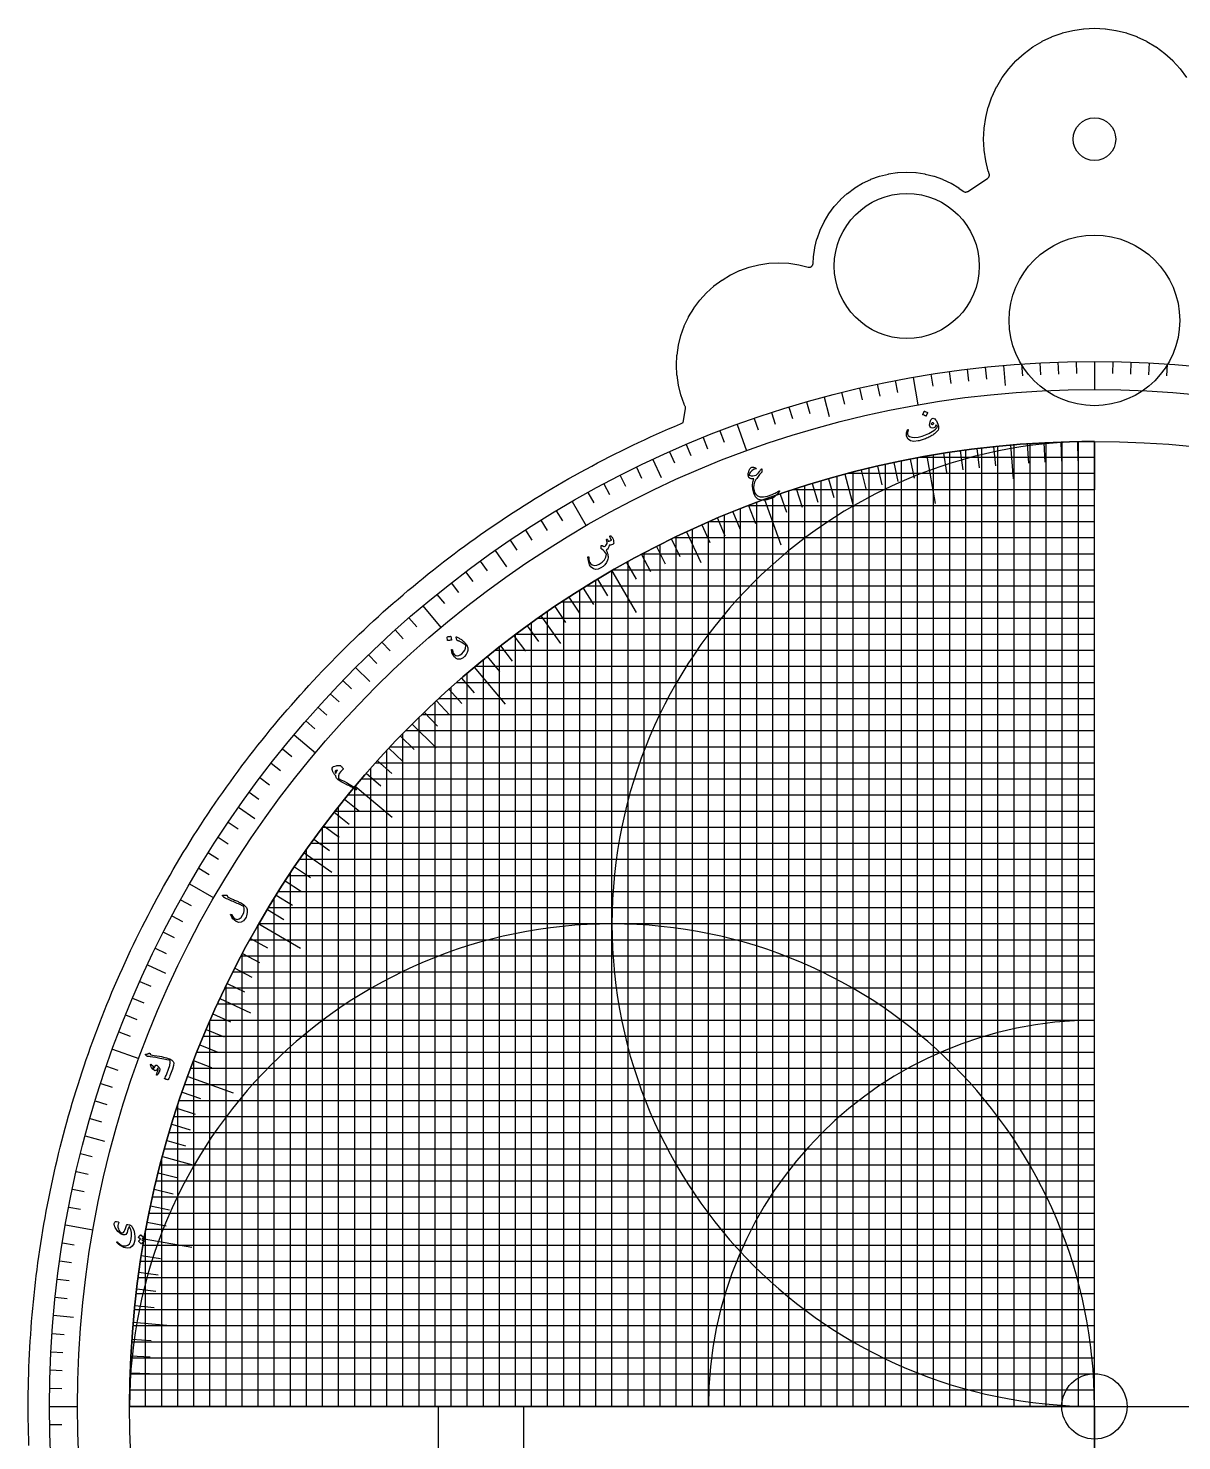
# Model space of a CAD drawing. Header units: millimetres. Extents: x -80 to 80, y -80 to 104.
# Drawn here: x -80.5 to 6.6, y -2.6 to 104 of the extents above; entities that cross this region are included whole.
import ezdxf

# ---------------------------------------------------------------- set-up
doc = ezdxf.new("R2010")
doc.units = ezdxf.units.MM
for name, color, linetype in [('CUT_INNER', 6, 'Continuous'), ('CUT_OUTER', 1, 'Continuous'), ('ENGRAVE', 7, 'Continuous'), ('ENGRAVE_FINE', 8, 'Continuous'), ('TEXT', 5, 'Continuous')]:
    doc.layers.add(name, color=color, linetype=linetype)

msp = doc.modelspace()

# ---------------------------------------------------------------- linework, layer by layer
at = {"layer": 'CUT_INNER'}
for centre, radius in [((0, 95.6755), 1.61), ((-14.168, 86.096), 5.474), ((0, 81.9905), 6.44), ((0, 0), 2.465)]:
    msp.add_circle(centre, radius, dxfattribs=at)
at = {"layer": 'CUT_OUTER'}
msp.add_lwpolyline([(-80.4455, -2.963), (-80.4621, -2.4693), (-80.4758, -1.9756), (-80.4864, -1.4817), (-80.4939, -0.9879), (-80.4985, -0.4939), (-80.5, 0), (-80.4985, 0.4939), (-80.4939, 0.9879), (-80.4864, 1.4817), (-80.4758, 1.9756), (-80.4621, 2.4693), (-80.4455, 2.963), (-80.4258, 3.4565), (-80.403, 3.9499), (-80.3773, 4.4432), (-80.3485, 4.9363), (-80.3167, 5.4292), (-80.2819, 5.9219), (-80.244, 6.4144), (-80.2032, 6.9067), (-80.1593, 7.3987), (-80.1124, 7.8904), (-80.0624, 8.3818), (-80.0095, 8.8729), (-79.9536, 9.3636), (-79.8946, 9.8541), (-79.8326, 10.3441), (-79.7677, 10.8337), (-79.6997, 11.323), (-79.6287, 11.8118), (-79.5547, 12.3002), (-79.4778, 12.7881), (-79.3978, 13.2755), (-79.3149, 13.7624), (-79.2289, 14.2488), (-79.14, 14.7347), (-79.0481, 15.22), (-78.9532, 15.7048), (-78.8554, 16.1889), (-78.7545, 16.6725), (-78.6508, 17.1554), (-78.544, 17.6376), (-78.4343, 18.1193), (-78.3217, 18.6002), (-78.2061, 19.0804), (-78.0875, 19.5599), (-77.966, 20.0387), (-77.8416, 20.5167), (-77.7143, 20.9939), (-77.584, 21.4704), (-77.4508, 21.946), (-77.3147, 22.4208), (-77.1756, 22.8948), (-77.0337, 23.3679), (-76.8889, 23.8401), (-76.7411, 24.3115), (-76.5905, 24.7819), (-76.437, 25.2514), (-76.2806, 25.7199), (-76.1214, 26.1875), (-75.9593, 26.6541), (-75.7943, 27.1196), (-75.6265, 27.5842), (-75.4558, 28.0477), (-75.2823, 28.5102), (-75.1059, 28.9716), (-74.9267, 29.4318), (-74.7447, 29.891), (-74.5599, 30.3491), (-74.3723, 30.806), (-74.1819, 31.2618), (-73.9887, 31.7164), (-73.7927, 32.1697), (-73.5939, 32.6219), (-73.3923, 33.0729), (-73.188, 33.5226), (-72.981, 33.971), (-72.7711, 34.4182), (-72.5586, 34.8641), (-72.3433, 35.3086), (-72.1253, 35.7518), (-71.9046, 36.1937), (-71.6811, 36.6342), (-71.455, 37.0734), (-71.2262, 37.5111), (-70.9947, 37.9474), (-70.7605, 38.3823), (-70.5236, 38.8158), (-70.2841, 39.2478), (-70.042, 39.6783), (-69.7972, 40.1073), (-69.5498, 40.5348), (-69.2998, 40.9608), (-69.0472, 41.3853), (-68.7919, 41.8082), (-68.5341, 42.2295), (-68.2737, 42.6492), (-68.0107, 43.0673), (-67.7452, 43.4838), (-67.4771, 43.8987), (-67.2065, 44.3119), (-66.9333, 44.7234), (-66.6576, 45.1333), (-66.3794, 45.5414), (-66.0988, 45.9479), (-65.8156, 46.3526), (-65.5299, 46.7555), (-65.2418, 47.1567), (-64.9512, 47.5562), (-64.6582, 47.9538), (-64.3628, 48.3496), (-64.0649, 48.7436), (-63.7646, 49.1358), (-63.4619, 49.5261), (-63.1568, 49.9146), (-62.8493, 50.3012), (-62.5395, 50.6859), (-62.2273, 51.0687), (-61.9128, 51.4495), (-61.596, 51.8284), (-61.2768, 52.2054), (-60.9553, 52.5804), (-60.6315, 52.9534), (-60.3055, 53.3245), (-59.9772, 53.6935), (-59.6466, 54.0605), (-59.3137, 54.4255), (-58.9787, 54.7884), (-58.6414, 55.1492), (-58.3019, 55.508), (-57.9602, 55.8647), (-57.6163, 56.2193), (-57.2703, 56.5718), (-56.9221, 56.9221), (-56.5718, 57.2703), (-56.2193, 57.6163), (-55.8647, 57.9602), (-55.508, 58.3019), (-55.1492, 58.6414), (-54.7884, 58.9787), (-54.4255, 59.3137), (-54.0605, 59.6466), (-53.6935, 59.9772), (-53.3245, 60.3055), (-52.9534, 60.6315), (-52.5804, 60.9553), (-52.2054, 61.2768), (-51.8284, 61.596), (-51.4495, 61.9128), (-51.0687, 62.2273), (-50.6859, 62.5395), (-50.3012, 62.8493), (-49.9146, 63.1568), (-49.5261, 63.4619), (-49.1358, 63.7646), (-48.7436, 64.0649), (-48.3496, 64.3628), (-47.9538, 64.6582), (-47.5562, 64.9512), (-47.1567, 65.2418), (-46.7555, 65.5299), (-46.3526, 65.8156), (-45.9479, 66.0988), (-45.5414, 66.3794), (-45.1333, 66.6576), (-44.7234, 66.9333), (-44.3119, 67.2065), (-43.8987, 67.4771), (-43.4838, 67.7452), (-43.0673, 68.0107), (-42.6492, 68.2737), (-42.2295, 68.5341), (-41.8082, 68.7919), (-41.3853, 69.0472), (-40.9608, 69.2998), (-40.5348, 69.5498), (-40.1073, 69.7972), (-39.6783, 70.042), (-39.2478, 70.2841), (-38.8158, 70.5236), (-38.3823, 70.7605), (-37.9474, 70.9947), (-37.5111, 71.2262), (-37.0734, 71.455), (-36.6342, 71.6811), (-36.1937, 71.9046), (-35.7518, 72.1253), (-35.3086, 72.3433), (-34.8641, 72.5586), (-34.4182, 72.7711), (-33.971, 72.981), (-33.5226, 73.188), (-33.0729, 73.3923), (-32.6219, 73.5939), (-32.1697, 73.7927), (-31.7164, 73.9887), (-31.2618, 74.1819), (-31.0445, 74.2727), (-30.8699, 75.3199), (-30.8665, 75.3501), (-30.866, 75.3804), (-30.8687, 75.4106), (-30.8744, 75.4404), (-30.8831, 75.4695), (-30.8946, 75.4975), (-30.9646, 75.6454), (-30.9702, 75.659), (-31.2208, 76.3592), (-31.225, 76.3733), (-31.4057, 77.0947), (-31.4086, 77.1091), (-31.5177, 77.8447), (-31.5191, 77.8593), (-31.5556, 78.6021), (-31.5556, 78.6168), (-31.5191, 79.3596), (-31.5177, 79.3742), (-31.4086, 80.1098), (-31.4057, 80.1243), (-31.225, 80.8456), (-31.2208, 80.8597), (-30.9702, 81.5599), (-30.9646, 81.5735), (-30.6466, 82.2458), (-30.6397, 82.2587), (-30.2574, 82.8966), (-30.2492, 82.9088), (-29.8062, 83.5061), (-29.7969, 83.5175), (-29.2975, 84.0685), (-29.2871, 84.0789), (-28.736, 84.5783), (-28.7247, 84.5877), (-28.1274, 85.0307), (-28.1151, 85.0389), (-27.4773, 85.4212), (-27.4643, 85.4281), (-26.792, 85.7461), (-26.7784, 85.7517), (-26.0783, 86.0022), (-26.0642, 86.0065), (-25.3428, 86.1872), (-25.3284, 86.1901), (-24.5928, 86.2992), (-24.5781, 86.3006), (-23.8354, 86.3371), (-23.8206, 86.3371), (-23.0779, 86.3006), (-23.0632, 86.2992), (-22.3276, 86.1901), (-22.3132, 86.1872), (-21.6151, 86.0123), (-21.5862, 86.0066), (-21.5569, 86.0037), (-21.5275, 86.0037), (-21.4982, 86.0066), (-21.4693, 86.0123), (-21.4411, 86.0209), (-21.4139, 86.0321), (-21.3879, 86.046), (-21.3635, 86.0624), (-21.3407, 86.081), (-21.3199, 86.1019), (-21.3012, 86.1246), (-21.2849, 86.1491), (-21.271, 86.1751), (-21.2597, 86.2023), (-21.2512, 86.2304), (-21.2454, 86.2593), (-21.2425, 86.2886), (-21.2182, 86.783), (-21.2168, 86.7976), (-21.117, 87.4707), (-21.1141, 87.4851), (-20.9488, 88.1452), (-20.9445, 88.1593), (-20.7152, 88.8), (-20.7096, 88.8136), (-20.4187, 89.4287), (-20.4117, 89.4417), (-20.0619, 90.0253), (-20.0537, 90.0375), (-19.6484, 90.5841), (-19.6391, 90.5955), (-19.1821, 91.0997), (-19.1717, 91.1101), (-18.6675, 91.567), (-18.6561, 91.5764), (-18.1096, 91.9817), (-18.0973, 91.9899), (-17.5137, 92.3397), (-17.5007, 92.3466), (-16.8856, 92.6376), (-16.872, 92.6432), (-16.2313, 92.8725), (-16.2172, 92.8767), (-15.5572, 93.0421), (-15.5427, 93.0449), (-14.8696, 93.1448), (-14.855, 93.1462), (-14.1754, 93.1796), (-14.1606, 93.1796), (-13.481, 93.1462), (-13.4664, 93.1448), (-12.7933, 93.0449), (-12.7788, 93.0421), (-12.1188, 92.8767), (-12.1047, 92.8725), (-11.464, 92.6432), (-11.4504, 92.6376), (-10.8353, 92.3466), (-10.8223, 92.3397), (-10.2387, 91.9899), (-10.2264, 91.9817), (-9.8998, 91.7395), (-9.8744, 91.7226), (-9.8474, 91.7083), (-9.819, 91.6969), (-9.7897, 91.6884), (-9.7596, 91.6829), (-9.7292, 91.6806), (-9.6987, 91.6813), (-9.6684, 91.6851), (-9.6386, 91.692), (-9.6097, 91.7019), (-9.582, 91.7147), (-9.5557, 91.7302), (-8.0648, 92.7158), (-8.0418, 92.7326), (-8.0205, 92.7516), (-8.0011, 92.7724), (-7.9838, 92.795), (-7.9687, 92.8192), (-7.9559, 92.8447), (-7.9456, 92.8713), (-7.9379, 92.8987), (-7.9328, 92.9267), (-7.9304, 92.9551), (-7.9308, 92.9836), (-7.9338, 93.012), (-7.9395, 93.0399), (-7.9478, 93.0671), (-8.009, 93.2383), (-8.0133, 93.2523), (-8.2093, 94.035), (-8.2122, 94.0495), (-8.3306, 94.8476), (-8.332, 94.8622), (-8.3716, 95.6681), (-8.3716, 95.6828), (-8.332, 96.4887), (-8.3306, 96.5034), (-8.2122, 97.3015), (-8.2093, 97.3159), (-8.0133, 98.0986), (-8.009, 98.1127), (-7.7372, 98.8724), (-7.7316, 98.886), (-7.3866, 99.6153), (-7.3797, 99.6283), (-6.9648, 100.3204), (-6.9567, 100.3326), (-6.476, 100.9807), (-6.4667, 100.9921), (-5.9248, 101.5899), (-5.9144, 101.6003), (-5.3166, 102.1422), (-5.3052, 102.1515), (-4.6571, 102.6321), (-4.6449, 102.6403), (-3.9529, 103.0551), (-3.9399, 103.0621), (-3.2105, 103.407), (-3.1969, 103.4127), (-2.4372, 103.6845), (-2.4231, 103.6888), (-1.6404, 103.8848), (-1.626, 103.8877), (-0.8279, 104.0061), (-0.8132, 104.0075), (-0.0074, 104.0471), (0.0074, 104.0471), (0.8132, 104.0075), (0.8279, 104.0061), (1.626, 103.8877), (1.6404, 103.8848), (2.4231, 103.6888), (2.4372, 103.6845), (3.1969, 103.4127), (3.2105, 103.407), (3.9399, 103.0621), (3.9529, 103.0551), (4.6449, 102.6403), (4.6571, 102.6321), (5.3052, 102.1515), (5.3166, 102.1422), (5.9144, 101.6003), (5.9248, 101.5899), (6.4667, 100.9921), (6.476, 100.9807), (6.9567, 100.3326)], dxfattribs=at)
at = {"layer": 'ENGRAVE'}
for points in [[(-6.8757, 78.5898), (-6.7442, 77.0862)], [(0, 78.89), (0, 76.7769)], [(-13.6991, 77.6915), (-13.3322, 75.6105)], [(-20.4182, 76.2019), (-20.0276, 74.7439)], [(-26.982, 74.1324), (-26.2592, 72.1467)], [(-6.3495, 72.5753), (-6.1273, 70.0351)], [(-6.071, 0), (-6.071, 72.5991)], [(0, -72.8525), (0, 72.8525)], [(0, 0), (0, 72.8525)], [(0, 72.8525), (0, 69.2099)], [(-33.3404, 71.4986), (-32.7025, 70.1307)], [(-12.6507, 71.7457), (-12.0182, 68.1584)], [(-12.1421, 0), (-12.1421, 71.8335)], [(-18.2131, 0), (-18.2131, 70.5391)], [(-18.8556, 70.3701), (-18.1957, 67.9072)], [(-39.445, 68.3207), (-38.3884, 66.4907)], [(-24.917, 68.459), (-23.6712, 65.036)], [(-24.2842, 0), (-24.2842, 68.686)], [(-30.3552, 0), (-30.3552, 66.2272)], [(0, 66.7815), (-29.1157, 66.7815)], [(-30.7888, 66.0268), (-29.7112, 63.7159)], [(-45.2494, 64.6229), (-44.3837, 63.3865)], [(-36.4263, 0), (-36.4263, 63.0921)], [(-36.4263, 63.0921), (-34.6049, 59.9375)], [(-50.7095, 60.4332), (-49.3512, 58.8145)], [(0, 60.7104), (-40.2707, 60.7104)], [(-42.4973, 0), (-42.4973, 59.1732)], [(-41.7865, 59.6773), (-40.324, 57.5886)], [(-55.7837, 55.7837), (-54.7164, 54.7164)], [(-46.8287, 55.8083), (-44.4873, 53.0178)], [(0, 54.6394), (-48.1874, 54.6394)], [(-48.5683, 0), (-48.5683, 54.301)], [(-51.5145, 51.5145), (-49.7115, 49.7115)], [(-60.4332, 50.7095), (-58.8145, 49.3512)], [(-54.6394, 0), (-54.6394, 48.1874)], [(0, 48.5683), (-54.301, 48.5683)], [(-55.8083, 46.8287), (-53.0178, 44.4873)], [(-64.6229, 45.2494), (-63.3865, 44.3837)], [(-59.6773, 41.7865), (-57.5886, 40.324)], [(0, 42.4973), (-59.1732, 42.4973)], [(-60.7104, 0), (-60.7104, 40.2707)], [(-68.3207, 39.445), (-66.4907, 38.3884)], [(0, 36.4263), (-63.0921, 36.4263)], [(-63.0921, 36.4262), (-59.9375, 34.6049)], [(-71.4986, 33.3404), (-70.1307, 32.7025)], [(0, 30.3552), (-66.2272, 30.3552)], [(-66.0268, 30.7888), (-63.7159, 29.7112)], [(-66.7815, 0), (-66.7815, 29.1157)], [(-74.1324, 26.982), (-72.1467, 26.2592)], [(-68.459, 24.917), (-65.036, 23.6712)], [(0, 24.2842), (-68.686, 24.2842)], [(-76.2019, 20.4182), (-74.7439, 20.0276)], [(0, 18.2131), (-70.5391, 18.2131)], [(-70.3701, 18.8556), (-67.9072, 18.1957)], [(-77.6915, 13.6991), (-75.6105, 13.3322)], [(0, 12.1421), (-71.8335, 12.1421)], [(-71.7457, 12.6507), (-68.1584, 12.0182)], [(-78.5898, 6.8757), (-77.0862, 6.7442)], [(0, 6.071), (-72.5991, 6.071)], [(-72.5753, 6.3495), (-70.0351, 6.1273)], [(-78.89, 0), (-76.7769, 0)], [(-72.8525, 0), (72.8525, 0)], [(0, 0), (-72.8525, 0)], [(-72.8525, 0), (-69.2099, 0)], [(-49.5397, 0), (-49.5397, -49.5397), (49.5397, -49.5397), (49.5397, 0)], [(-49.5397, 0), (-43.0995, 0)], [(-43.0995, 0), (-43.0995, -43.0995), (43.0995, -43.0995), (43.0995, 0)], [(0, 0), (0, -49.5397)]]:
    msp.add_lwpolyline(points, dxfattribs=at)
for radius in [78.89, 78.89, 76.7769, 72.8525, 72.8525]:
    msp.add_circle((0, 0), radius, dxfattribs=at)
for centre, radius, start, end in [((0, 0), 72.8525, 90, 180), ((0, 36.4263), 36.4263, 90, 270), ((-36.4263, 0), 36.4263, 0, 180), ((0, 0), 29.147, 90, 180)]:
    msp.add_arc(centre, radius, start, end, dxfattribs=at)
at = {"layer": 'ENGRAVE_FINE'}
for points in [[(-12.3411, 77.9187), (-12.1994, 77.0243)], [(-10.9794, 78.1222), (-10.8533, 77.2254)], [(-9.6143, 78.302), (-9.5039, 77.4031)], [(-8.2463, 78.4578), (-8.1516, 77.5572)], [(-5.5031, 78.6978), (-5.4399, 77.7944)], [(-4.1288, 78.7819), (-4.0814, 77.8775)], [(-2.7532, 78.8419), (-2.7216, 77.9369)], [(-1.3768, 78.878), (-1.361, 77.9725)], [(1.3768, 78.878), (1.361, 77.9725)], [(2.7532, 78.8419), (2.7216, 77.9369)], [(4.1288, 78.7819), (4.0814, 77.8775)], [(5.5031, 78.6978), (5.4399, 77.7944)], [(-17.7464, 76.8681), (-17.5427, 75.9856)], [(-16.4022, 77.1661), (-16.2139, 76.2802)], [(-15.0529, 77.4406), (-14.8801, 76.5516)], [(-21.745, 75.8339), (-21.4954, 74.9634)], [(-19.0852, 76.5466), (-18.8661, 75.6679)], [(-24.3784, 75.0288), (-24.0985, 74.1675)], [(-23.0652, 75.4429), (-22.8004, 74.5768)], [(-28.2716, 73.6502), (-27.9471, 72.8047)], [(-25.6841, 74.592), (-25.3892, 73.7357)], [(-30.8248, 72.6186), (-30.4709, 71.785)], [(-29.5527, 73.1455), (-29.2135, 72.3059)], [(-5.0819, 72.675), (-4.9803, 71.2215)], [(-4.8568, 0), (-4.8568, 72.6904)], [(-3.8128, 72.7527), (-3.7365, 71.2976)], [(-3.6426, 0), (-3.6426, 72.7614)], [(-2.5425, 72.8081), (-2.4917, 71.352)], [(-2.4284, 0), (-2.4284, 72.812)], [(-1.2715, 72.8414), (-1.246, 71.3846)], [(-1.2142, 0), (-1.2142, 72.8424)], [(-32.0875, 72.0696), (-31.7191, 71.2423)], [(-13.9009, 71.514), (-13.6229, 70.0837)], [(-13.3563, 0), (-13.3563, 71.6177)], [(0, 71.6383), (-13.2454, 71.6383)], [(-11.3966, 71.9556), (-11.1687, 70.5165)], [(-10.9279, 0), (-10.9279, 72.0282)], [(-10.1391, 72.1435), (-9.9363, 70.7006)], [(-9.7137, 0), (-9.7137, 72.202)], [(-8.8785, 72.3095), (-8.7009, 70.8633)], [(-8.4995, 0), (-8.4995, 72.355)], [(-7.6152, 72.4534), (-7.4629, 71.0043)], [(-7.2853, 0), (-7.2853, 72.4873)], [(-34.5831, 70.9059), (-34.1861, 70.0919)], [(0, 70.4241), (-18.653, 70.4241)], [(-17.6246, 70.6885), (-17.2721, 69.2747)], [(-16.9989, 0), (-16.9989, 70.8415)], [(-16.3882, 70.9853), (-16.0605, 69.5656)], [(-15.7847, 0), (-15.7847, 71.1219)], [(-15.1469, 71.2605), (-14.8439, 69.8353)], [(-14.5705, 0), (-14.5705, 71.3806)], [(-37.0366, 69.6557), (-36.6114, 68.8561)], [(-35.8153, 70.2915), (-35.4042, 69.4846)], [(-21.8558, 0), (-21.8558, 69.4969)], [(-21.3, 69.6692), (-20.874, 68.2758)], [(-20.6415, 0), (-20.6415, 69.8671)], [(-20.0809, 70.0303), (-19.6793, 68.6297)], [(-19.4273, 0), (-19.4273, 70.2144)], [(-38.2466, 68.9987), (-37.8076, 68.2067)], [(-23.7185, 68.8834), (-23.2441, 67.5057)], [(-23.07, 0), (-23.07, 69.1033)], [(0, 69.2099), (-22.7482, 69.2099)], [(-22.5127, 69.2868), (-22.0624, 67.9011)], [(-40.6314, 67.6219), (-40.1649, 66.8457)], [(-27.9268, 0), (-27.9268, 67.2873)], [(-27.291, 67.5477), (-26.7452, 66.1967)], [(-26.7126, 0), (-26.7126, 67.7785)], [(0, 67.9957), (-26.1548, 67.9957)], [(-26.108, 68.0137), (-25.5858, 66.6534)], [(-25.4984, 0), (-25.4984, 68.2446)], [(-42.9666, 66.1627), (-42.4733, 65.4032)], [(-41.8053, 66.9025), (-41.3254, 66.1345)], [(-29.6318, 66.5541), (-29.0391, 65.223)], [(-29.141, 0), (-29.141, 66.7704)], [(-28.4657, 67.0611), (-27.8964, 65.7199)], [(-44.1147, 65.4028), (-43.6083, 64.652)], [(-32.7836, 0), (-32.7836, 65.0594)], [(-31.9364, 65.4794), (-31.2977, 64.1698)], [(0, 65.5673), (-31.7557, 65.5673)], [(-31.5694, 0), (-31.5694, 65.6571)], [(-34.2022, 64.3249), (-33.5181, 63.0384)], [(0, 64.353), (-34.1493, 64.353)], [(-33.9978, 0), (-33.9978, 64.4332)], [(-33.0743, 64.9121), (-32.4129, 63.6138)], [(-47.4772, 63.0044), (-46.9322, 62.2811)], [(-46.3704, 63.8234), (-45.8381, 63.0907)], [(0, 63.1388), (-36.3452, 63.1388)], [(-35.3196, 63.7182), (-34.6132, 62.4439)], [(-35.212, 0), (-35.212, 63.7777)], [(-48.5695, 62.1662), (-48.012, 61.4525)], [(0, 61.9246), (-38.3774, 61.9246)], [(-37.6405, 0), (-37.6405, 62.3753)], [(-37.5218, 62.4468), (-36.7714, 61.1978)], [(-49.6471, 61.309), (-49.0772, 60.6052)], [(-40.0689, 0), (-40.0689, 60.8438)], [(-39.6783, 61.0992), (-38.8847, 59.8773)], [(-38.8547, 0), (-38.8547, 61.6263)], [(-38.6059, 61.7824), (-37.8338, 60.5468)], [(-41.2831, 0), (-41.2831, 60.0266)], [(-40.7386, 60.3975), (-39.9238, 59.1895)], [(-51.7565, 59.539), (-51.1624, 58.8556)], [(-42.8216, 58.9389), (-41.9652, 57.7601)], [(0, 59.4962), (-42.0439, 59.4962)], [(-53.8029, 57.6965), (-53.1852, 57.0342)], [(-52.7877, 58.6267), (-52.1817, 57.9537)], [(-43.8437, 58.1826), (-42.9669, 57.0189)], [(-43.7115, 0), (-43.7115, 58.282)], [(0, 58.282), (-43.7115, 58.282)], [(-54.8016, 56.7487), (-54.1725, 56.0973)], [(-45.8476, 56.617), (-44.9306, 55.4847)], [(0, 57.0678), (-45.2853, 57.0678)], [(-44.9257, 0), (-44.9257, 57.3513)], [(-44.8525, 57.4086), (-43.9554, 56.2604)], [(0, 55.8536), (-46.7746, 55.8536)], [(-46.1399, 0), (-46.1399, 56.379)], [(-56.7487, 54.8016), (-56.0973, 54.1725)], [(-47.7955, 54.9825), (-46.8396, 53.8828)], [(-47.3541, 0), (-47.3541, 55.3631)], [(-57.6965, 53.8029), (-57.0342, 53.1852)], [(0, 53.4252), (-49.5302, 53.4252)], [(-48.7478, 54.14), (-47.7729, 53.0572)], [(-58.6267, 52.7877), (-57.9537, 52.1817)], [(-50.6076, 52.4057), (-49.5954, 51.3576)], [(-49.7825, 0), (-49.7825, 53.1901)], [(-49.6853, 53.2809), (-48.6916, 52.2153)], [(-59.539, 51.7565), (-58.8556, 51.1624)], [(-50.9968, 0), (-50.9968, 52.0271)], [(0, 52.211), (-50.8085, 52.211)], [(-52.4057, 50.6076), (-51.3576, 49.5954)], [(-52.211, 0), (-52.211, 50.8085)], [(0, 50.9968), (-52.0271, 50.9968)], [(-61.309, 49.6471), (-60.6052, 49.0772)], [(-53.4252, 0), (-53.4252, 49.5302)], [(-53.2809, 49.6853), (-52.2153, 48.6916)], [(0, 49.7825), (-53.1901, 49.7825)], [(-62.1662, 48.5695), (-61.4525, 48.012)], [(-54.14, 48.7478), (-53.0572, 47.7729)], [(-63.0044, 47.4772), (-62.2811, 46.9322)], [(0, 47.3541), (-55.3631, 47.3541)], [(-54.9825, 47.7955), (-53.8828, 46.8396)], [(-63.8234, 46.3704), (-63.0907, 45.8381)], [(0, 46.1399), (-56.379, 46.1399)], [(-55.8536, 0), (-55.8536, 46.7746)], [(-57.4086, 44.8525), (-56.2604, 43.9554)], [(0, 44.9257), (-57.3513, 44.9257)], [(-57.0678, 0), (-57.0678, 45.2853)], [(-56.617, 45.8476), (-55.4847, 44.9306)], [(-65.4028, 44.1147), (-64.652, 43.6083)], [(-58.1826, 43.8437), (-57.0189, 42.9669)], [(-66.1627, 42.9666), (-65.4032, 42.4733)], [(-58.9389, 42.8216), (-57.7601, 41.9652)], [(0, 43.7115), (-58.282, 43.7115)], [(-58.282, 0), (-58.282, 43.7115)], [(-66.9025, 41.8053), (-66.1345, 41.3254)], [(-59.4962, 0), (-59.4962, 42.0439)], [(-67.6219, 40.6314), (-66.8457, 40.1649)], [(-60.3975, 40.7386), (-59.1895, 39.9238)], [(0, 41.2831), (-60.0266, 41.2831)], [(-61.0992, 39.6783), (-59.8773, 38.8847)], [(0, 40.0689), (-60.8438, 40.0689)], [(-61.7824, 38.6059), (-60.5468, 37.8338)], [(0, 38.8547), (-61.6263, 38.8547)], [(-68.9987, 38.2466), (-68.2067, 37.8076)], [(-62.4468, 37.5218), (-61.1978, 36.7714)], [(0, 37.6405), (-62.3753, 37.6405)], [(-61.9246, 0), (-61.9246, 38.3774)], [(-69.6557, 37.0366), (-68.8561, 36.6114)], [(-63.1388, 0), (-63.1388, 36.3452)], [(-70.2915, 35.8153), (-69.4846, 35.4042)], [(0, 35.212), (-63.7777, 35.212)], [(-63.7182, 35.3196), (-62.4439, 34.6132)], [(-70.9059, 34.5831), (-70.0919, 34.1861)], [(-64.353, 0), (-64.353, 34.1493)], [(-64.3249, 34.2022), (-63.0384, 33.5181)], [(-64.9121, 33.0743), (-63.6138, 32.4129)], [(0, 33.9978), (-64.4332, 33.9978)], [(-72.0696, 32.0875), (-71.2423, 31.7191)], [(0, 32.7836), (-65.0594, 32.7836)], [(0, 31.5694), (-65.6571, 31.5694)], [(-65.5673, 0), (-65.5673, 31.7557)], [(-65.4794, 31.9364), (-64.1698, 31.2977)], [(-72.6186, 30.8248), (-71.785, 30.4709)], [(-73.1455, 29.5527), (-72.3059, 29.2135)], [(0, 29.141), (-66.7704, 29.141)], [(-66.5541, 29.6318), (-65.223, 29.0391)], [(-73.6502, 28.2716), (-72.8047, 27.9471)], [(0, 27.9268), (-67.2873, 27.9268)], [(-67.0611, 28.4657), (-65.7199, 27.8964)], [(0, 26.7126), (-67.7785, 26.7126)], [(-67.5477, 27.291), (-66.1967, 26.7452)], [(-74.592, 25.6841), (-73.7357, 25.3892)], [(-68.0137, 26.108), (-66.6534, 25.5858)], [(-67.9957, 0), (-67.9957, 26.1548)], [(0, 25.4984), (-68.2446, 25.4984)], [(-75.0288, 24.3784), (-74.1675, 24.0985)], [(-68.8834, 23.7185), (-67.5057, 23.2441)], [(-75.4429, 23.0652), (-74.5768, 22.8004)], [(-69.2868, 22.5127), (-67.9011, 22.0624)], [(-69.2099, 0), (-69.2099, 22.7482)], [(0, 23.07), (-69.1033, 23.07)], [(-75.8339, 21.745), (-74.9634, 21.4954)], [(0, 21.8558), (-69.4969, 21.8558)], [(0, 20.6415), (-69.8671, 20.6415)], [(-69.6692, 21.3), (-68.2758, 20.874)], [(0, 19.4273), (-70.2144, 19.4273)], [(-70.0303, 20.0809), (-68.6297, 19.6793)], [(-76.5466, 19.0852), (-75.6679, 18.8661)], [(-70.4241, 0), (-70.4241, 18.653)], [(-76.8681, 17.7464), (-75.9856, 17.5427)], [(-70.6885, 17.6246), (-69.2747, 17.2721)], [(-77.1661, 16.4022), (-76.2802, 16.2139)], [(-70.9853, 16.3882), (-69.5656, 16.0605)], [(0, 16.9989), (-70.8415, 16.9989)], [(-77.4406, 15.0529), (-76.5516, 14.8801)], [(-71.2605, 15.1469), (-69.8353, 14.8439)], [(0, 15.7847), (-71.1219, 15.7847)], [(-71.514, 13.9009), (-70.0837, 13.6229)], [(0, 14.5705), (-71.3806, 14.5705)], [(-71.6383, 0), (-71.6383, 13.2454)], [(0, 13.3563), (-71.6177, 13.3563)], [(-77.9187, 12.3411), (-77.0243, 12.1994)], [(-78.1222, 10.9794), (-77.2254, 10.8533)], [(0, 10.9279), (-72.0282, 10.9279)], [(-71.9556, 11.3966), (-70.5165, 11.1687)], [(-78.302, 9.6143), (-77.4031, 9.5039)], [(0, 9.7137), (-72.202, 9.7137)], [(-72.1435, 10.1391), (-70.7006, 9.9363)], [(-72.3095, 8.8785), (-70.8633, 8.7009)], [(-78.4578, 8.2463), (-77.5572, 8.1516)], [(-72.4534, 7.6152), (-71.0043, 7.4629)], [(0, 8.4995), (-72.355, 8.4995)], [(0, 7.2853), (-72.4873, 7.2853)], [(-78.6978, 5.5031), (-77.7944, 5.4399)], [(0, 4.8568), (-72.6904, 4.8568)], [(-72.675, 5.0819), (-71.2215, 4.9803)], [(-78.7819, 4.1288), (-77.8775, 4.0814)], [(0, 3.6426), (-72.7614, 3.6426)], [(-72.7527, 3.8128), (-71.2976, 3.7365)], [(-78.8419, 2.7532), (-77.9369, 2.7216)], [(0, 2.4284), (-72.812, 2.4284)], [(-72.8081, 2.5425), (-71.352, 2.4917)], [(-78.878, 1.3768), (-77.9725, 1.361)], [(0, 1.2142), (-72.8424, 1.2142)], [(-72.8414, 1.2715), (-71.3846, 1.246)], [(-78.878, -1.3768), (-77.9725, -1.361)]]:
    msp.add_lwpolyline(points, dxfattribs=at)
at = {"layer": 'TEXT'}
for points in [[(-12.861, 75.118), (-12.8579, 75.1222), (-12.8532, 75.1252), (-12.8467, 75.1271), (-12.8386, 75.1277), (-12.7778, 75.1149), (-12.7196, 75.0963), (-12.6638, 75.0722), (-12.6105, 75.0425), (-12.605, 75.0375), (-12.602, 75.0321), (-12.6016, 75.0263), (-12.6037, 75.02), (-12.704, 74.7789), (-12.7082, 74.7729), (-12.7146, 74.7705), (-12.723, 74.7718), (-12.7336, 74.7768), (-12.7428, 74.7812), (-12.7572, 74.7876), (-12.7768, 74.796), (-12.8017, 74.8065), (-12.8321, 74.819), (-12.8685, 74.8334), (-12.9109, 74.8497), (-12.9593, 74.8679), (-12.9659, 74.8712), (-12.9695, 74.875), (-12.9703, 74.8793), (-12.9681, 74.8841)], [(-12.242, 74.5907), (-12.1847, 74.6043), (-12.1235, 74.5916), (-12.0585, 74.5526), (-11.9897, 74.4873), (-11.9236, 74.3985), (-11.8665, 74.2891), (-11.8186, 74.1591), (-11.7796, 74.0085), (-11.7691, 73.9532), (-11.7647, 73.9011), (-11.7663, 73.8521), (-11.7739, 73.8062), (-11.8114, 73.7109), (-11.8744, 73.6155), (-11.963, 73.52), (-12.0769, 73.4241), (-12.1424, 73.3775), (-12.2104, 73.3324), (-12.281, 73.2888), (-12.3542, 73.2467), (-12.4301, 73.2061), (-12.509, 73.167), (-12.5908, 73.1293), (-12.6755, 73.0929), (-12.7609, 73.0586), (-12.8447, 73.0268), (-12.9269, 72.9977), (-13.0075, 72.9711), (-13.0867, 72.9472), (-13.1648, 72.9262), (-13.2417, 72.9081), (-13.3175, 72.893), (-13.6394, 72.8602), (-13.8881, 72.8996), (-14.0641, 73.012), (-14.1674, 73.1977), (-14.1782, 73.2434), (-14.1857, 73.2964), (-14.1898, 73.3567), (-14.1905, 73.4243), (-14.1848, 73.4998), (-14.1712, 73.5746), (-14.1496, 73.6488), (-14.12, 73.7222), (-14.1151, 73.7309), (-14.1088, 73.7376), (-14.101, 73.7425), (-14.0917, 73.7454), (-14.0823, 73.7459), (-14.0742, 73.7435), (-14.0674, 73.7383), (-14.062, 73.7303), (-14.0584, 73.721), (-14.057, 73.712), (-14.058, 73.7033), (-14.0612, 73.6949), (-14.1096, 73.5284), (-14.1104, 73.3938), (-14.0641, 73.2913), (-13.9707, 73.2207), (-13.784, 73.1639), (-13.5614, 73.1512), (-13.3024, 73.1821), (-13.0068, 73.2563), (-12.8788, 73.2984), (-12.7516, 73.3469), (-12.6252, 73.4016), (-12.4995, 73.4625), (-12.3748, 73.5297), (-12.2511, 73.6031), (-12.1284, 73.6828), (-12.0067, 73.7686), (-11.9429, 73.8204), (-11.8967, 73.8726), (-11.8682, 73.9253), (-11.8575, 73.9783), (-11.8732, 74.0112), (-11.8941, 74.0402), (-11.9203, 74.0655), (-11.9519, 74.0869), (-11.9554, 74.0876), (-11.959, 74.085), (-11.9629, 74.079), (-11.9669, 74.0697), (-11.9976, 73.9966), (-12.036, 73.9392), (-12.082, 73.8974), (-12.1357, 73.8713), (-12.2387, 73.8529), (-12.3232, 73.8698), (-12.3893, 73.9221), (-12.437, 74.0099), (-12.4503, 74.0923), (-12.4395, 74.1975), (-12.4046, 74.3256), (-12.3454, 74.4764), (-12.3251, 74.5146), (-12.301, 74.5463), (-12.2734, 74.5717), (-12.242, 74.5907)], [(-12.1438, 74.1912), (-12.1352, 74.2059), (-12.1343, 74.2193), (-12.1409, 74.2315), (-12.1551, 74.2424), (-12.2094, 74.2656), (-12.254, 74.266), (-12.289, 74.2436), (-12.3142, 74.1985), (-12.3163, 74.1856), (-12.3154, 74.1747), (-12.3115, 74.1658), (-12.3046, 74.1588), (-12.26, 74.1401), (-12.2183, 74.1392), (-12.1796, 74.1563), (-12.1438, 74.1912)], [(-25.9544, 70.8536), (-25.9153, 70.8811), (-25.868, 70.8976), (-25.8123, 70.9032), (-25.7484, 70.8978), (-25.7146, 70.8915), (-25.6829, 70.8841), (-25.6534, 70.8757), (-25.6261, 70.8664), (-25.6011, 70.8562), (-25.5784, 70.8453), (-25.5579, 70.8339), (-25.5398, 70.8218), (-25.5259, 70.8086), (-25.5256, 70.7975), (-25.5389, 70.7885), (-25.5658, 70.7815), (-25.7346, 70.7326), (-25.8743, 70.6414), (-25.9846, 70.5079), (-26.0653, 70.3324), (-26.0658, 70.3227), (-26.0624, 70.3141), (-26.0551, 70.3065), (-26.0439, 70.3), (-25.9164, 70.2622), (-25.7901, 70.2525), (-25.6649, 70.2709), (-25.5407, 70.3173), (-25.5199, 70.3299), (-25.4948, 70.351), (-25.4654, 70.3806), (-25.4317, 70.4186), (-25.3719, 70.4927), (-25.319, 70.5581), (-25.273, 70.6148), (-25.2339, 70.6627), (-25.2018, 70.702), (-25.1766, 70.7326), (-25.1584, 70.7545), (-25.1472, 70.7677), (-25.1292, 70.7812), (-25.1164, 70.7794), (-25.1086, 70.7623), (-25.1058, 70.7299), (-25.1079, 70.6416), (-25.1133, 70.5745), (-25.1219, 70.5286), (-25.1338, 70.5039), (-25.1808, 70.4569), (-25.2295, 70.4044), (-25.2797, 70.3465), (-25.3317, 70.2831), (-25.3852, 70.2142), (-25.4403, 70.1398), (-25.4969, 70.06), (-25.5551, 69.9746), (-25.6615, 69.7763), (-25.7203, 69.5677), (-25.7315, 69.3489), (-25.6956, 69.1201), (-25.6546, 69.0035), (-25.5964, 68.9025), (-25.5213, 68.8172), (-25.4292, 68.7474), (-25.2386, 68.6785), (-24.9942, 68.6731), (-24.6955, 68.7305), (-24.3419, 68.85), (-24.2887, 68.8726), (-24.2318, 68.898), (-24.1711, 68.9263), (-24.1067, 68.9573), (-24.0388, 68.9912), (-23.9675, 69.0281), (-23.8929, 69.068), (-23.815, 69.1109), (-23.8013, 69.1174), (-23.7904, 69.1201), (-23.7823, 69.1193), (-23.7772, 69.1147), (-23.7809, 69.0823), (-23.8196, 69.0216), (-23.8932, 68.9327), (-24.0015, 68.8154), (-24.0686, 68.7482), (-24.129, 68.6945), (-24.1828, 68.6542), (-24.2301, 68.6273), (-24.4127, 68.5463), (-24.5821, 68.4834), (-24.7385, 68.4387), (-24.8819, 68.4122), (-25.1727, 68.4163), (-25.4096, 68.5058), (-25.5926, 68.6811), (-25.7215, 68.9429), (-25.7974, 69.2399), (-25.8205, 69.5181), (-25.7905, 69.7776), (-25.7071, 70.0181), (-25.8218, 70.0259), (-25.9185, 70.0409), (-25.997, 70.0634), (-26.0574, 70.0933), (-26.0761, 70.1075), (-26.0917, 70.1248), (-26.1041, 70.1452), (-26.1135, 70.1687), (-26.1278, 70.2359), (-26.1357, 70.3016), (-26.1371, 70.3658), (-26.1321, 70.4286), (-26.1063, 70.5606), (-26.0681, 70.6755), (-26.0174, 70.7732), (-25.9544, 70.8536)], [(-36.578, 65.68), (-36.5797, 65.6936), (-36.5784, 65.7048), (-36.574, 65.7134), (-36.5665, 65.7197), (-36.5551, 65.7244), (-36.5439, 65.7256), (-36.5328, 65.7234), (-36.5219, 65.7178), (-36.4897, 65.6941), (-36.4575, 65.6605), (-36.4251, 65.6169), (-36.3927, 65.5634), (-36.3487, 65.471), (-36.3183, 65.3768), (-36.3014, 65.281), (-36.2981, 65.1834), (-36.3012, 65.1577), (-36.308, 65.1355), (-36.3182, 65.1166), (-36.3321, 65.1012), (-36.3918, 65.0626), (-36.4646, 65.0362), (-36.5505, 65.022), (-36.6496, 65.0198), (-36.664, 64.8958), (-36.7066, 64.7946), (-36.7774, 64.7162), (-36.8764, 64.6605), (-36.8493, 64.6054), (-36.8247, 64.5515), (-36.8027, 64.4989), (-36.7832, 64.4475), (-36.7662, 64.397), (-36.7513, 64.3472), (-36.7387, 64.298), (-36.7283, 64.2494), (-36.7162, 64.1579), (-36.7179, 64.0661), (-36.7333, 63.9738), (-36.7624, 63.8811), (-36.8507, 63.7001), (-36.9635, 63.543), (-37.101, 63.4098), (-37.2633, 63.3002), (-37.4683, 63.2143), (-37.6586, 63.1937), (-37.8346, 63.2383), (-37.9963, 63.3485), (-38.0387, 63.3976), (-38.0792, 63.4615), (-38.1176, 63.5402), (-38.1539, 63.6337), (-38.1862, 63.7407), (-38.211, 63.8572), (-38.2283, 63.9833), (-38.2379, 64.1189), (-38.2376, 64.128), (-38.2353, 64.1357), (-38.2309, 64.1422), (-38.2244, 64.1473), (-38.217, 64.1508), (-38.2098, 64.1526), (-38.2028, 64.1525), (-38.196, 64.1507), (-38.1893, 64.146), (-38.1844, 64.1398), (-38.1811, 64.1322), (-38.1796, 64.1232), (-38.1636, 63.9446), (-38.1383, 63.8049), (-38.1041, 63.704), (-38.0611, 63.6419), (-37.9132, 63.5364), (-37.753, 63.4912), (-37.5804, 63.5059), (-37.395, 63.5804), (-37.1656, 63.7354), (-36.9989, 63.9142), (-36.8947, 64.1175), (-36.8531, 64.3456), (-36.9116, 64.4466), (-36.9893, 64.544), (-37.0864, 64.638), (-37.203, 64.7282), (-37.216, 64.7367), (-37.2255, 64.7455), (-37.2314, 64.7547), (-37.2337, 64.7642), (-37.2363, 64.8002), (-37.2386, 64.834), (-37.2404, 64.8657), (-37.2419, 64.8954), (-37.2428, 64.9226), (-37.243, 64.9471), (-37.2425, 64.9689), (-37.2412, 64.988), (-37.2393, 64.9968), (-37.2351, 65.0024), (-37.2287, 65.0046), (-37.2199, 65.0036), (-37.2147, 65.0019), (-37.2072, 64.9991), (-37.1974, 64.9951), (-37.1852, 64.9899), (-37.1709, 64.9834), (-37.155, 64.9753), (-37.1373, 64.9658), (-37.118, 64.9546), (-37.0796, 64.9338), (-37.0496, 64.92), (-37.0277, 64.9132), (-37.014, 64.9135), (-36.9451, 64.9454), (-36.8857, 64.994), (-36.8357, 65.0594), (-36.7951, 65.1414), (-36.7879, 65.1847), (-36.7918, 65.2468), (-36.8066, 65.3278), (-36.8324, 65.4276), (-36.8348, 65.437), (-36.8346, 65.4463), (-36.8317, 65.4555), (-36.8263, 65.4644), (-36.8204, 65.4714), (-36.8137, 65.4764), (-36.8064, 65.4793), (-36.7982, 65.4801), (-36.7796, 65.4698), (-36.7592, 65.442), (-36.737, 65.3969), (-36.713, 65.3345), (-36.644, 65.332), (-36.5776, 65.3421), (-36.5137, 65.3649), (-36.4523, 65.4004), (-36.4635, 65.4186), (-36.4743, 65.4323), (-36.4847, 65.4417), (-36.4948, 65.4467), (-36.5054, 65.4507), (-36.5135, 65.4562), (-36.519, 65.4631), (-36.522, 65.4715)], [(-48.8603, 58.0776), (-48.8598, 58.0828), (-48.8572, 58.0878), (-48.8526, 58.0926), (-48.8459, 58.0973), (-48.7872, 58.1167), (-48.7277, 58.1301), (-48.6676, 58.1373), (-48.6067, 58.1385), (-48.5994, 58.137), (-48.5942, 58.1338), (-48.5909, 58.129), (-48.5895, 58.1225), (-48.5538, 57.8641), (-48.5543, 57.8568), (-48.5586, 57.8516), (-48.5665, 57.8484), (-48.5782, 57.8474), (-48.5883, 57.8466), (-48.6039, 57.8449), (-48.625, 57.8423), (-48.6517, 57.8388), (-48.6842, 57.8343), (-48.7228, 57.8284), (-48.7675, 57.8212), (-48.8183, 57.8125), (-48.8256, 57.8121), (-48.8307, 57.8135), (-48.8335, 57.8168), (-48.8341, 57.8221)], [(-48.1621, 58.0924), (-48.1118, 58.0703), (-48.0607, 58.046), (-48.0088, 58.0196), (-47.9562, 57.991), (-47.9027, 57.9597), (-47.8486, 57.9252), (-47.7937, 57.8875), (-47.7382, 57.8466), (-47.6847, 57.8044), (-47.6341, 57.7605), (-47.5863, 57.715), (-47.5415, 57.6677), (-47.4994, 57.6187), (-47.4599, 57.5677), (-47.4231, 57.5147), (-47.3889, 57.4599), (-47.357, 57.399), (-47.3323, 57.3388), (-47.3146, 57.2794), (-47.3041, 57.2206), (-47.3053, 57.066), (-47.3482, 56.913), (-47.4326, 56.7614), (-47.5587, 56.611), (-47.6633, 56.5184), (-47.7689, 56.4537), (-47.8756, 56.4169), (-47.9834, 56.408), (-48.0864, 56.4268), (-48.1827, 56.4694), (-48.2724, 56.5358), (-48.3554, 56.626), (-48.4271, 56.7354), (-48.4814, 56.853), (-48.5181, 56.9789), (-48.5371, 57.113), (-48.5369, 57.1305), (-48.5331, 57.1432), (-48.5258, 57.1513), (-48.5151, 57.1547), (-48.5018, 57.154), (-48.4915, 57.1461), (-48.4841, 57.1309), (-48.4796, 57.1085), (-48.4413, 56.9519), (-48.3842, 56.8298), (-48.3086, 56.7421), (-48.2146, 56.6887), (-48.1104, 56.6704), (-48, 56.6877), (-47.8835, 56.7405), (-47.7605, 56.8288), (-47.6323, 56.9598), (-47.5384, 57.1009), (-47.4786, 57.2524), (-47.453, 57.4145), (-47.4535, 57.419), (-47.4557, 57.4245), (-47.4596, 57.431), (-47.4652, 57.4384), (-47.5149, 57.4919), (-47.5809, 57.5475), (-47.6632, 57.6051), (-47.762, 57.6647), (-47.8135, 57.6932), (-47.8621, 57.7191), (-47.9077, 57.7426), (-47.9503, 57.7636), (-47.9899, 57.7819), (-48.0266, 57.7971), (-48.0603, 57.8094), (-48.0911, 57.8186), (-48.1065, 57.824), (-48.1185, 57.8309), (-48.1269, 57.8393), (-48.1317, 57.8491), (-48.2016, 58.071), (-48.2032, 58.0859), (-48.1972, 58.0944), (-48.1835, 58.0966), (-48.1621, 58.0924)], [(-57.289, 47.6091), (-57.3196, 47.6448), (-57.3494, 47.6814), (-57.3781, 47.7189), (-57.4059, 47.7573), (-57.4322, 47.7966), (-57.4565, 47.8368), (-57.4789, 47.878), (-57.4992, 47.9202), (-57.531, 48.0028), (-57.5486, 48.0755), (-57.5522, 48.1384), (-57.5416, 48.1915), (-57.5047, 48.2551), (-57.4422, 48.3066), (-57.3541, 48.3461), (-57.2404, 48.3734), (-57.2067, 48.3788), (-57.173, 48.3833), (-57.1392, 48.3866), (-57.1053, 48.389), (-57.0712, 48.3904), (-57.0368, 48.3911), (-57.002, 48.391), (-56.967, 48.3901), (-56.9477, 48.3885), (-56.9309, 48.3843), (-56.9168, 48.3776), (-56.9054, 48.3683), (-56.8665, 48.3224), (-56.832, 48.2812), (-56.8019, 48.2446), (-56.7761, 48.2127), (-56.755, 48.186), (-56.7389, 48.165), (-56.7278, 48.1496), (-56.7216, 48.1399), (-56.7169, 48.1247), (-56.7177, 48.1108), (-56.724, 48.0984), (-56.7358, 48.0872), (-56.9047, 47.9363), (-57.016, 47.775), (-57.0695, 47.6038), (-57.0653, 47.4232), (-57.0602, 47.4065), (-57.0526, 47.3929), (-57.0425, 47.3824), (-57.0298, 47.3749), (-56.8466, 47.2887), (-56.6588, 47.1955), (-56.4664, 47.0954), (-56.2693, 46.9882), (-56.0105, 46.8364), (-55.8341, 46.7153), (-55.74, 46.625), (-55.728, 46.5656), (-55.7406, 46.5561), (-55.7591, 46.5556), (-55.7833, 46.5641), (-55.8132, 46.5815), (-55.8724, 46.6218), (-55.9353, 46.6621), (-56.0021, 46.7024), (-56.0728, 46.7425), (-56.1469, 46.7828), (-56.2241, 46.8233), (-56.3045, 46.864), (-56.388, 46.9049), (-56.668, 47.042), (-56.8842, 47.1576), (-57.0361, 47.2519), (-57.1238, 47.3253), (-57.1595, 47.3655), (-57.1907, 47.4047), (-57.2174, 47.4427), (-57.2396, 47.4795), (-57.2577, 47.5149), (-57.2719, 47.5482), (-57.2823, 47.5796), (-57.289, 47.6091)], [(-57.275, 47.7939), (-57.2664, 47.8217), (-57.2561, 47.8501), (-57.2442, 47.8789), (-57.2306, 47.9083), (-57.2155, 47.9381), (-57.199, 47.9681), (-57.1811, 47.9984), (-57.1617, 48.0289), (-57.2235, 48.015), (-57.2705, 47.9977), (-57.3028, 47.977), (-57.3203, 47.953), (-57.3297, 47.9149), (-57.3252, 47.8756), (-57.307, 47.8353), (-57.275, 47.7939)], [(-65.8249, 38.5582), (-65.83, 38.5672), (-65.8321, 38.5762), (-65.8312, 38.5851), (-65.8274, 38.5941), (-65.8211, 38.6016), (-65.8128, 38.6062), (-65.8023, 38.6078), (-65.7898, 38.6065), (-65.7183, 38.5966), (-65.6537, 38.5928), (-65.596, 38.5952), (-65.5451, 38.6038), (-65.5279, 38.605), (-65.5124, 38.5991), (-65.4986, 38.586), (-65.4865, 38.5658), (-65.4815, 38.5545), (-65.4767, 38.5437), (-65.472, 38.5334), (-65.4674, 38.5237), (-65.4631, 38.5145), (-65.4593, 38.506), (-65.4558, 38.4982), (-65.4529, 38.4911), (-65.4471, 38.4787), (-65.4383, 38.4671), (-65.4265, 38.4563), (-65.4117, 38.4463), (-65.3666, 38.4239), (-65.317, 38.4001), (-65.263, 38.3749), (-65.2044, 38.3484), (-65.1415, 38.3204), (-65.0743, 38.2906), (-65.0028, 38.2592), (-64.9271, 38.2261), (-64.8509, 38.1942), (-64.7796, 38.1635), (-64.7132, 38.1343), (-64.6517, 38.1064), (-64.5948, 38.0799), (-64.5422, 38.055), (-64.4941, 38.0316), (-64.4504, 38.0097), (-64.3239, 37.9396), (-64.212, 37.8599), (-64.1146, 37.7707), (-64.0316, 37.672), (-63.9911, 37.5998), (-63.9669, 37.5108), (-63.9587, 37.405), (-63.9665, 37.2824), (-63.9869, 37.1567), (-64.015, 37.0439), (-64.0511, 36.9441), (-64.095, 36.8573), (-64.2453, 36.6629), (-64.4122, 36.5571), (-64.5961, 36.5401), (-64.7971, 36.6122), (-64.9274, 36.7005), (-65.0409, 36.8118), (-65.1374, 36.9465), (-65.2168, 37.1045), (-65.2205, 37.1152), (-65.2212, 37.1247), (-65.2188, 37.1328), (-65.2135, 37.1396), (-65.206, 37.1459), (-65.1986, 37.1496), (-65.1913, 37.151), (-65.1842, 37.1499), (-65.1746, 37.1465), (-65.1664, 37.1414), (-65.1597, 37.1346), (-65.1543, 37.1261), (-65.0744, 37.0036), (-65.0009, 36.9088), (-64.9339, 36.8417), (-64.8734, 36.8022), (-64.7143, 36.7676), (-64.5683, 36.8047), (-64.4352, 36.9134), (-64.3146, 37.0937), (-64.2354, 37.2732), (-64.1945, 37.4413), (-64.1923, 37.5983), (-64.2287, 37.7442), (-64.2736, 37.768), (-64.3268, 37.7947), (-64.3881, 37.8243), (-64.4577, 37.8568), (-64.5357, 37.8922), (-64.6224, 37.9303), (-64.7178, 37.9712), (-64.8219, 38.0148), (-64.9287, 38.0608), (-65.0336, 38.1066), (-65.1365, 38.152), (-65.2376, 38.1971), (-65.3366, 38.242), (-65.4335, 38.287), (-65.5283, 38.3319), (-65.6209, 38.3769), (-65.7123, 38.4166), (-65.7217, 38.4228), (-65.73, 38.4295), (-65.7371, 38.4369), (-65.7429, 38.4448)], [(-71.622, 26.586), (-71.5869, 26.5909), (-71.5531, 26.597), (-71.5206, 26.6043), (-71.4894, 26.6129), (-71.4594, 26.6229), (-71.4305, 26.6346), (-71.4028, 26.6478), (-71.3762, 26.6626), (-71.3627, 26.6671), (-71.3496, 26.6653), (-71.3368, 26.6574), (-71.3244, 26.6433), (-71.2614, 26.5628), (-71.2543, 26.5546), (-71.2481, 26.5484), (-71.2427, 26.544), (-71.2382, 26.5415), (-71.0003, 26.5047), (-70.7859, 26.4696), (-70.595, 26.4364), (-70.4276, 26.4052), (-70.2839, 26.3759), (-70.1642, 26.3486), (-70.0684, 26.3231), (-69.9966, 26.2996), (-69.8632, 26.2495), (-69.8218, 26.2312), (-69.781, 26.2109), (-69.7408, 26.1884), (-69.7012, 26.1638), (-69.6622, 26.137), (-69.624, 26.1078), (-69.5864, 26.0761), (-69.5496, 26.042), (-69.5156, 25.9363), (-69.5386, 25.7403), (-69.6179, 25.4537), (-69.7523, 25.0759), (-69.7987, 24.9595), (-69.8445, 24.8528), (-69.8897, 24.7558), (-69.9344, 24.6686), (-69.941, 24.6616), (-69.9484, 24.6575), (-69.9567, 24.6564), (-69.9658, 24.6583), (-70.0087, 24.6706), (-70.0476, 24.6821), (-70.0826, 24.6928), (-70.1136, 24.7027), (-70.141, 24.7118), (-70.1652, 24.7205), (-70.186, 24.7285), (-70.2036, 24.7359), (-70.2133, 24.7407), (-70.2177, 24.7463), (-70.2168, 24.7527), (-70.2106, 24.7599), (-70.1687, 24.817), (-70.1253, 24.8943), (-70.0804, 24.9917), (-70.0339, 25.1094), (-69.9057, 25.4646), (-69.8209, 25.7482), (-69.7804, 25.9607), (-69.7848, 26.1022), (-69.8678, 26.1331), (-70.0248, 26.1726), (-70.2558, 26.2205), (-70.561, 26.2767), (-70.8675, 26.3301), (-71.0998, 26.3694), (-71.2577, 26.3946), (-71.3413, 26.406), (-71.3644, 26.4084), (-71.3861, 26.4107), (-71.4062, 26.4128), (-71.4249, 26.4148), (-71.4419, 26.4165), (-71.457, 26.418), (-71.4704, 26.4192), (-71.4819, 26.42), (-71.5063, 26.4236), (-71.5282, 26.4309), (-71.5476, 26.442), (-71.5644, 26.4569), (-71.6484, 26.5482), (-71.6538, 26.5552), (-71.6566, 26.5616), (-71.657, 26.5675), (-71.6548, 26.5728), (-71.6488, 26.5781), (-71.6413, 26.5821), (-71.6323, 26.5847), (-71.622, 26.586)], [(-71.2592, 25.8184), (-71.2566, 25.8234), (-71.2529, 25.8271), (-71.2481, 25.8297), (-71.2422, 25.8311), (-71.2375, 25.8306), (-71.2328, 25.8293), (-71.228, 25.8271), (-71.2231, 25.8241), (-71.0992, 25.7135), (-71.0871, 25.701), (-71.0785, 25.6895), (-71.0734, 25.6789), (-71.0719, 25.6692), (-71.0747, 25.6309), (-71.0726, 25.5966), (-71.0654, 25.5665), (-71.0534, 25.5405), (-71.0448, 25.5331), (-71.0323, 25.5345), (-71.0159, 25.5446), (-70.9956, 25.5635), (-70.9848, 25.577), (-70.974, 25.5912), (-70.9635, 25.6061), (-70.9531, 25.6215), (-70.9427, 25.6378), (-70.9324, 25.6551), (-70.9221, 25.6733), (-70.9119, 25.6926), (-70.8576, 25.7522), (-70.7902, 25.753), (-70.7096, 25.6953), (-70.6158, 25.5791), (-70.5909, 25.5362), (-70.5736, 25.497), (-70.5639, 25.4612), (-70.5618, 25.429), (-70.5665, 25.3961), (-70.5791, 25.353), (-70.5997, 25.2994), (-70.6282, 25.2355), (-70.6434, 25.2032), (-70.659, 25.1729), (-70.675, 25.1446), (-70.6915, 25.1185), (-70.7078, 25.0943), (-70.7235, 25.0717), (-70.7386, 25.0509), (-70.7531, 25.0318), (-70.7651, 25.0211), (-70.7769, 25.0146), (-70.7883, 25.0123), (-70.7994, 25.0141), (-70.8096, 25.0196), (-70.8155, 25.0275), (-70.8171, 25.0378), (-70.8144, 25.0504), (-70.8033, 25.0897), (-70.7901, 25.1341), (-70.7746, 25.1836), (-70.757, 25.238), (-70.7239, 25.3397), (-70.7017, 25.4203), (-70.6905, 25.48), (-70.6902, 25.5188), (-70.6918, 25.5245), (-70.6952, 25.5284), (-70.7004, 25.5307), (-70.7074, 25.5313), (-70.7122, 25.5303), (-70.7174, 25.5271), (-70.723, 25.5217), (-70.729, 25.5142), (-70.7769, 25.4411), (-70.7985, 25.4111), (-70.8211, 25.3869), (-70.8447, 25.3685), (-70.8693, 25.3559), (-70.8959, 25.3473), (-70.9209, 25.3456), (-70.9442, 25.3506), (-70.9658, 25.3624), (-71.1024, 25.4683), (-71.1969, 25.5796), (-71.2492, 25.6963), (-71.2592, 25.8184)], [(-73.6704, 13.8469), (-73.7187, 13.7598), (-73.7392, 13.6563), (-73.7319, 13.5365), (-73.6967, 13.4006), (-73.6557, 13.3111), (-73.6014, 13.233), (-73.5339, 13.1664), (-73.4533, 13.1112), (-73.4365, 13.1041), (-73.4183, 13.1005), (-73.3988, 13.1003), (-73.3779, 13.1036), (-73.3086, 13.138), (-73.2487, 13.2057), (-73.1983, 13.3067), (-73.1572, 13.4409), (-73.1177, 13.5736), (-73.0731, 13.6669), (-73.0236, 13.721), (-72.9692, 13.7357), (-72.8644, 13.7188), (-72.7753, 13.6809), (-72.702, 13.6222), (-72.6444, 13.5428), (-72.538, 13.3054), (-72.4716, 13.062), (-72.4451, 12.812), (-72.4585, 12.5553), (-72.5249, 12.284), (-72.6433, 12.0924), (-72.8144, 11.9803), (-73.0386, 11.9478), (-73.1562, 11.963), (-73.2805, 12.0005), (-73.4114, 12.0605), (-73.5488, 12.1431), (-73.5864, 12.1702), (-73.6224, 12.1976), (-73.6568, 12.2253), (-73.6897, 12.2533), (-73.7213, 12.2819), (-73.7516, 12.3112), (-73.7807, 12.3413), (-73.8085, 12.3721), (-73.8195, 12.388), (-73.8228, 12.4011), (-73.8185, 12.4115), (-73.8065, 12.419), (-73.7927, 12.4221), (-73.7796, 12.4212), (-73.7672, 12.4163), (-73.7554, 12.4075), (-73.5851, 12.2577), (-73.4253, 12.1594), (-73.2761, 12.1123), (-73.1376, 12.1162), (-72.9824, 12.1763), (-72.8622, 12.282), (-72.7768, 12.4335), (-72.7258, 12.6308), (-72.7014, 12.8908), (-72.7132, 13.1311), (-72.7615, 13.3521), (-72.8464, 13.554), (-72.8544, 13.5667), (-72.8636, 13.5727), (-72.8741, 13.5719), (-72.8859, 13.5643), (-72.9116, 13.5296), (-72.9396, 13.4663), (-72.9698, 13.3744), (-73.0021, 13.2538), (-73.04, 13.1319), (-73.0861, 13.0419), (-73.1403, 12.9838), (-73.2029, 12.9576), (-73.272, 12.9526), (-73.3421, 12.9602), (-73.4132, 12.9805), (-73.4855, 13.0136), (-73.6228, 13.1039), (-73.7439, 13.2171), (-73.8484, 13.3534), (-73.9364, 13.5127), (-73.9565, 13.5545), (-73.9732, 13.5946), (-73.9864, 13.6329), (-73.9963, 13.6696), (-74.003, 13.7044), (-74.0067, 13.7371), (-74.0075, 13.7678), (-74.0053, 13.7965), (-73.9745, 13.9045), (-73.9142, 13.9628), (-73.8243, 13.9715), (-73.7049, 13.9307), (-73.6744, 13.9112), (-73.6584, 13.8907), (-73.6571, 13.8693), (-73.6704, 13.8469)], [(-72.1645, 12.7506), (-72.1674, 12.7548), (-72.1687, 12.7601), (-72.1683, 12.7665), (-72.1662, 12.7741), (-72.1508, 12.7999), (-72.1344, 12.8246), (-72.1171, 12.8483), (-72.0988, 12.8708), (-72.0794, 12.8925), (-72.0587, 12.9133), (-72.0367, 12.9333), (-72.0133, 12.9526), (-72.0066, 12.9559), (-72, 12.9567), (-71.9934, 12.955), (-71.987, 12.9507), (-71.7935, 12.7774), (-71.7913, 12.7732), (-71.7922, 12.7678), (-71.7964, 12.7611), (-71.8037, 12.7532), (-71.81, 12.748), (-71.8191, 12.7394), (-71.8307, 12.7272), (-71.845, 12.7115), (-71.8622, 12.6922), (-71.8824, 12.669), (-71.9057, 12.6421), (-71.9321, 12.6114), (-71.7816, 12.4755), (-71.7773, 12.4697), (-71.7771, 12.4632), (-71.7811, 12.456), (-71.7893, 12.448), (-71.7964, 12.4411), (-71.8072, 12.4302), (-71.8216, 12.4152), (-71.8396, 12.3962), (-71.8614, 12.3728), (-71.8869, 12.3445), (-71.9161, 12.3115), (-71.9491, 12.2737), (-71.9542, 12.2701), (-71.9588, 12.2689), (-71.963, 12.2702), (-71.9668, 12.2739), (-72.1525, 12.4473), (-72.1555, 12.4514), (-72.1568, 12.4567), (-72.1564, 12.4632), (-72.1543, 12.4708), (-72.1425, 12.493), (-72.1295, 12.5142), (-72.1153, 12.5346), (-72.1001, 12.554), (-72.0838, 12.5725), (-72.0668, 12.5901), (-72.049, 12.6069), (-72.0305, 12.6228)]]:
    msp.add_lwpolyline(points, close=True, dxfattribs=at)

doc.saveas('drawing.dxf')
